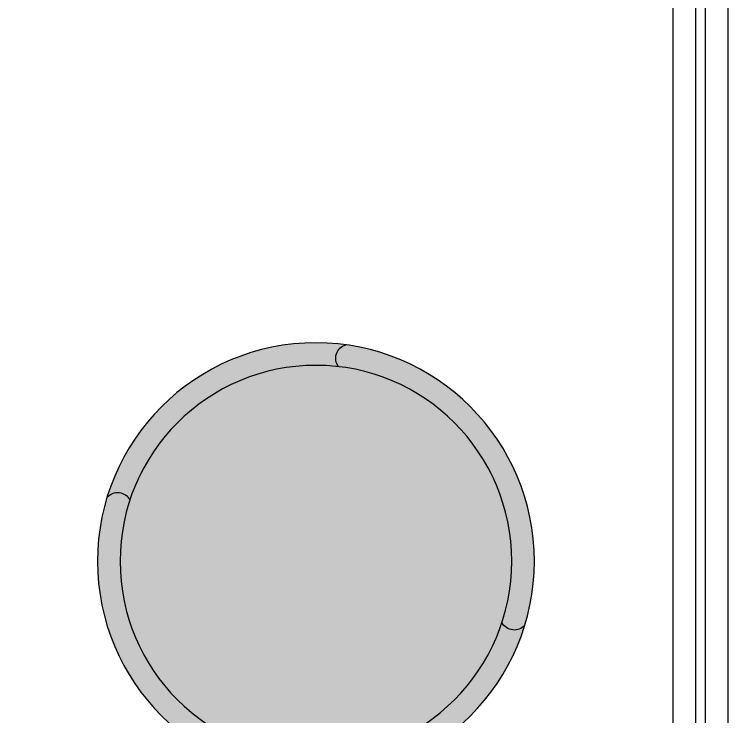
# Model space of a CAD drawing. Header units: inches. Extents: x 16106347 to 16308397, y -515360 to -420631.
# Drawn here: x 16161153 to 16162135, y -493509 to -492543 of the extents above; entities that cross this region are included whole.
import ezdxf

# ---------------------------------------------------------------- set-up
doc = ezdxf.new("R2010")
doc.units = ezdxf.units.IN
doc.header["$LTSCALE"] = 1000
doc.header["$MEASUREMENT"] = 0
doc.layers.get('0').update_dxf_attribs({"color": 1})
doc.layers.add('00', color=252, linetype='Continuous')
doc.layers.add('FURINTURE', color=37, linetype='Continuous')
for name, color, linetype, lineweight in [('Dimension', 18, 'Continuous', 5), ('estofado', 7, 'Continuous', 25), ('GLASS', 140, 'Continuous', 25)]:
    doc.layers.add(name, color=color, linetype=linetype, lineweight=lineweight)

# ---------------------------------------------------------------- blocks, each defined once
blk = doc.blocks.new('Puff Jamaica')
for points in [[(-0.2475, 0.2107, 0.526537), (-0.2259, 0.1841, -0.475153), (0.2259, 0.1841, 0.526537), (0.2475, 0.2107, 0.462037)], [(-0.2914, 0, 1), (0.2914, 0, 1)], [(-0.2259, 0.1841, -0.526537), (-0.2475, 0.2107, 0.178139), (-0.325, 0, 0.178139), (-0.2475, -0.2107, -0.526537), (-0.2259, -0.1841, -0.172597), (-0.2914, 0, -0.172597)], [(0.325, 0, 0.178139), (0.2475, 0.2107, -0.526537), (0.2259, 0.1841, -0.172597), (0.2914, 0, -0.172597), (0.2259, -0.1841, -0.526537), (0.2475, -0.2107, 0.178139)], [(-0.2259, -0.1841, 0.526537), (-0.2475, -0.2107, 0.462037), (0.2475, -0.2107, 0.526537), (0.2259, -0.1841, -0.475153)]]:
    blk.add_hatch(color=7).paths.add_polyline_path(points)
at = {"layer": 'estofado'}
for radius in [0.325, 0.2914]:
    blk.add_circle((0, 0), radius, dxfattribs=at)
for centre, start, end in [((-0.2276, 0.2048), 163.5018, 274.5757), ((0.2276, 0.2048), 265.4243, 16.4982), ((-0.2276, -0.2048), 85.4243, 196.4982), ((0.2276, -0.2048), 343.5018, 94.5757)]:
    blk.add_arc(centre, 0.0207, start, end, dxfattribs=at)
blk = doc.blocks.new('GLASSFACADE')
at = {"layer": 'FURINTURE', "color": 7}
blk.add_lwpolyline([(356621.598, -8774.339), (356624.598, -8774.339), (356624.598, -8906.402), (356621.598, -8906.402)], close=True, dxfattribs=at)
at = {"layer": 'GLASS'}
blk.add_lwpolyline([(356622.848, -8774.339), (356623.348, -8774.339), (356623.348, -8906.402), (356622.848, -8906.402)], close=True, dxfattribs=at)
blk = doc.blocks.new('zw$8369')
at = {"layer": 'Dimension', "color": 251, "rotation": 360}
blk.add_blockref('GLASSFACADE', (-358084.224, 8413.609, 0.001), dxfattribs=at)
at = {"layer": 'estofado', "color": 251, "xscale": -36.99359717602557, "yscale": 36.99359717602557, "zscale": 36.99359717602557, "rotation": 122.5722778155476}
blk.add_blockref('Puff Jamaica', (-1482.294, -431.732, 0.001), dxfattribs=at)

msp = doc.modelspace()

# ---------------------------------------------------------------- block references
at = {"layer": '00', "color": 1, "linetype": 'Continuous', "xscale": 25, "yscale": 25, "zscale": 25}
msp.add_blockref('zw$8369', (16198625.87, -482502.09, 0), dxfattribs=at)

doc.saveas('drawing.dxf')
